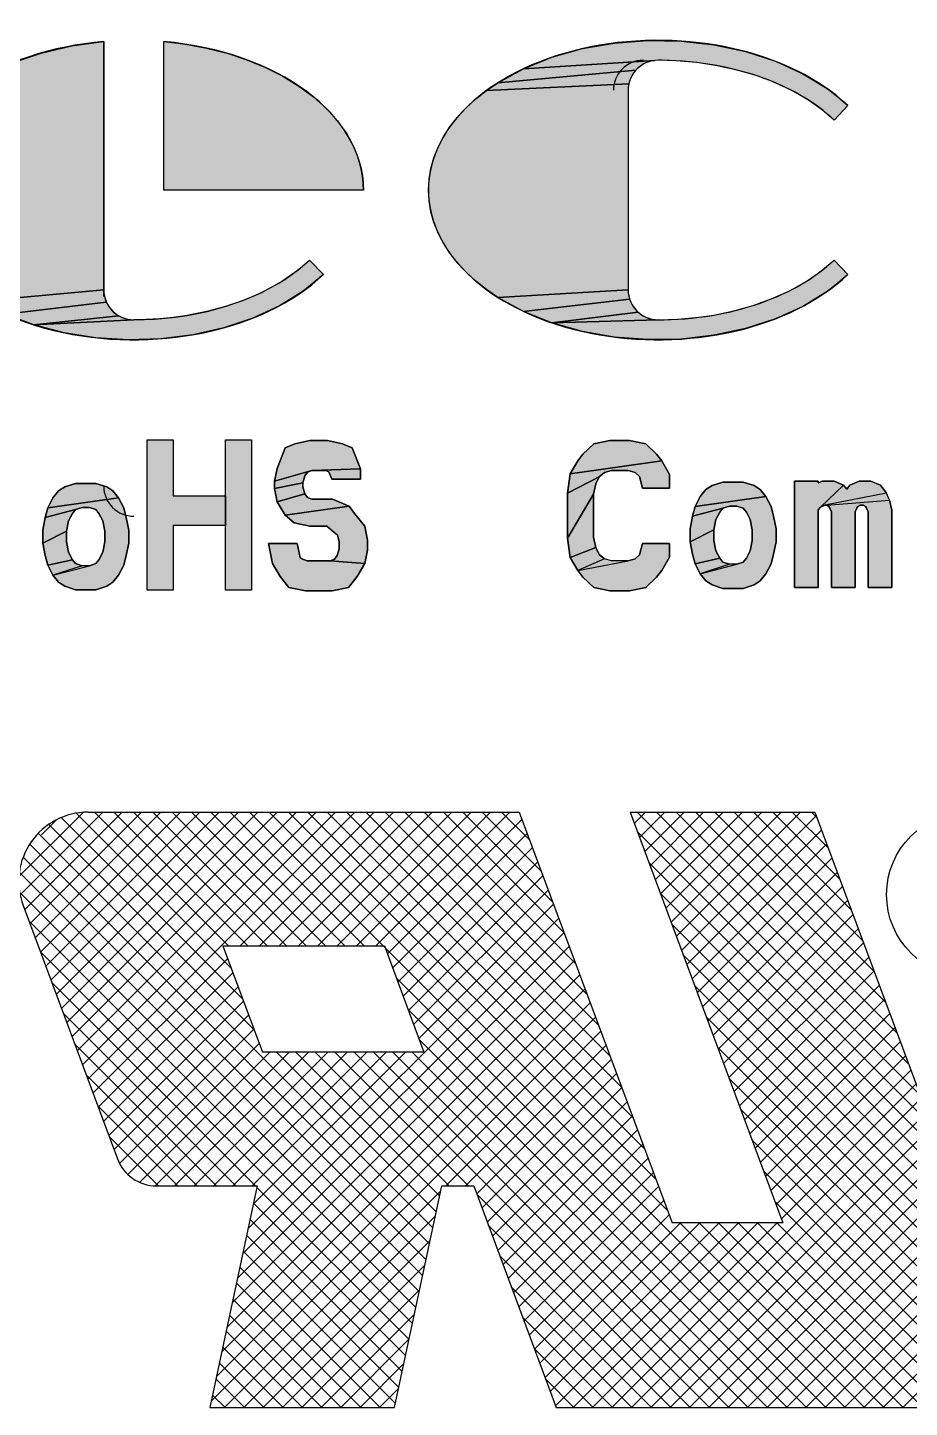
# Model space of a CAD drawing. Header units: millimetres. Extents: x 0 to 841, y 0 to 594.
# Drawn here: x 587.77 to 592.21, y 207.12 to 214.08 of the extents above; entities that cross this region are included whole.
import ezdxf

# ---------------------------------------------------------------- set-up
doc = ezdxf.new("R2010")
doc.units = ezdxf.units.MM
doc.header["$LTSCALE"] = 46.255
doc.layers.get('0').update_dxf_attribs({"linetype": 'CONTINUOUS'})

msp = doc.modelspace()

# ---------------------------------------------------------------- hatches: boundary and pattern name
at = {"linetype": 'CONTINUOUS'}
for points in [[(587.9889, 213.9849), (588.15, 214.0065), (588.15, 213.711), (588.15, 212.7553), (587.5251, 212.6983), (587.4112, 212.7757), (587.3609, 212.8181), (587.3153, 212.8628), (587.2747, 212.9095), (587.2393, 212.9579), (587.2093, 213.0079), (587.1847, 213.0591), (587.1659, 213.1114), (587.1527, 213.1643), (587.1454, 213.2178), (587.1439, 213.2714), (587.1483, 213.325), (587.1585, 213.3783), (587.1745, 213.4309), (587.1961, 213.4827), (587.2234, 213.5333), (587.2561, 213.5826), (587.2941, 213.6302), (587.3371, 213.6759), (587.4377, 213.7608), (587.5556, 213.8355), (587.6887, 213.8986), (587.834, 213.9488)], [(589.4568, 213.2944), (589.4581, 213.2582), (588.4519, 213.2582), (588.4519, 214.0065), (588.5611, 213.9936), (588.668, 213.9739), (588.7715, 213.9477), (588.8707, 213.9151), (588.9646, 213.8765), (589.0524, 213.8321), (589.1333, 213.7825), (589.2065, 213.7281), (589.2714, 213.6693), (589.3273, 213.6067), (589.3518, 213.5742), (589.3738, 213.541), (589.3934, 213.5071), (589.4104, 213.4726), (589.4249, 213.4376), (589.4368, 213.4022), (589.4461, 213.3665), (589.4528, 213.3306)], [(590.7237, 213.9993), (590.8906, 214.0121), (591.0585, 214.0091), (591.224, 213.9903), (591.3836, 213.956), (591.5338, 213.907), (591.6717, 213.8443), (591.7941, 213.7693), (591.8487, 213.7277), (591.8986, 213.6835), (591.8288, 213.611), (591.7716, 213.6606), (591.7048, 213.7083), (591.6294, 213.7528), (591.5874, 213.7742), (591.5017, 213.8114), (591.4363, 213.835), (591.3404, 213.863), (591.2405, 213.885), (591.1375, 213.9008), (591.0325, 213.9099), (590.9425, 213.9122), (590.9267, 213.9114), (590.2644, 213.8697), (590.4073, 213.9273), (590.5615, 213.9708)], [(590.7991, 213.8079), (590.795, 213.7927), (590.0777, 213.7596), (590.1358, 213.7992), (590.8305, 213.8622), (590.8205, 213.8499), (590.8119, 213.8367), (590.8048, 213.8226)], [(590.8416, 213.8734), (590.8305, 213.8622), (590.1358, 213.7992), (590.2644, 213.8697), (590.9267, 213.9114), (590.9111, 213.9089), (590.8959, 213.9048), (590.8812, 213.8991), (590.8671, 213.8919), (590.8539, 213.8833)], [(590.7917, 213.7613), (590.7917, 213.711), (590.7917, 212.7552), (590.1358, 212.7173), (590.0777, 212.7569), (590.0242, 212.7992), (589.9755, 212.8439), (589.932, 212.8907), (589.8937, 212.9396), (589.861, 212.9901), (589.834, 213.042), (589.8129, 213.095), (589.7977, 213.149), (589.7886, 213.2034), (589.7855, 213.2582), (589.7886, 213.313), (589.7977, 213.3675), (589.8129, 213.4214), (589.834, 213.4745), (589.861, 213.5264), (589.8937, 213.5769), (589.932, 213.6257), (589.9755, 213.6726), (590.0242, 213.7173), (590.0777, 213.7596), (590.795, 213.7927), (590.7926, 213.7771)], [(589.1871, 212.9054), (589.2568, 212.8329), (589.1547, 212.7488), (589.0354, 212.6751), (588.9012, 212.613), (588.7549, 212.5641), (588.5994, 212.5291), (588.4379, 212.5089), (588.2736, 212.5038), (588.1099, 212.5139), (587.95, 212.5391), (587.7972, 212.5788), (588.3009, 212.6043), (588.4069, 212.6076), (588.5117, 212.6176), (588.5695, 212.6261), (588.6704, 212.6463), (588.7674, 212.6727), (588.8596, 212.705), (588.946, 212.7425), (588.9514, 212.7451), (589.0292, 212.7871), (589.0628, 212.808), (589.1296, 212.8557)], [(591.8288, 212.9054), (591.8986, 212.8329), (591.8487, 212.7888), (591.7941, 212.7471), (591.6717, 212.6721), (591.5338, 212.6095), (591.3836, 212.5605), (591.224, 212.5262), (591.0585, 212.5073), (590.8906, 212.5043), (590.7237, 212.5172), (590.5615, 212.5457), (590.4073, 212.5892), (590.9426, 212.6043), (591.0423, 212.6072), (591.1472, 212.6168), (591.2238, 212.6282), (591.3243, 212.6493), (591.4208, 212.6764), (591.5124, 212.7092), (591.5976, 212.7472), (591.6294, 212.7636), (591.7048, 212.8082), (591.7715, 212.8559)], [(588.1574, 212.7086), (588.163, 212.6939), (587.6546, 212.6322), (587.5251, 212.6983), (588.15, 212.7553), (588.1508, 212.7395), (588.1533, 212.7239)], [(590.795, 212.7238), (590.7991, 212.7086), (590.2644, 212.6468), (590.1358, 212.7173), (590.7917, 212.7552), (590.7926, 212.7394)], [(588.2122, 212.6331), (588.2255, 212.6245), (587.7972, 212.5788), (587.6546, 212.6322), (588.163, 212.6939), (588.1702, 212.6798), (588.1788, 212.6665), (588.1888, 212.6543), (588.1999, 212.6431)], [(590.8305, 212.6542), (590.8417, 212.6431), (590.4073, 212.5892), (590.2644, 212.6468), (590.7991, 212.7086), (590.8048, 212.6938), (590.812, 212.6798), (590.8206, 212.6665)], [(588.3009, 212.6043), (587.7972, 212.5788), (588.2255, 212.6245), (588.2395, 212.6174), (588.2543, 212.6117), (588.2695, 212.6076), (588.2851, 212.6051)], [(590.9426, 212.6043), (590.4073, 212.5892), (590.8417, 212.6431), (590.8539, 212.6331), (590.8672, 212.6245), (590.8813, 212.6173), (590.896, 212.6117), (590.9113, 212.6076), (590.9269, 212.6051)], [(588.7631, 211.7178), (588.7631, 211.5671), (588.5001, 211.5671), (588.5001, 211.2412), (588.3686, 211.2412), (588.3686, 211.9992), (588.5001, 211.9992), (588.5001, 211.7178)], [(588.7631, 211.7178), (588.7631, 211.9992), (588.8946, 211.9992), (588.8946, 211.2412), (588.7631, 211.2412), (588.7631, 211.5671)], [(589.1133, 211.9798), (589.189, 211.996), (589.2767, 211.996), (589.3525, 211.9798), (589.402, 211.9588), (589.4436, 211.8524), (589.1986, 211.8452), (589.0105, 211.7903), (589.0232, 211.8552), (589.0638, 211.9588)], [(590.6184, 211.9786), (590.6998, 211.996), (590.7991, 211.996), (590.8805, 211.9786), (590.9348, 211.9266), (590.9607, 211.8936), (590.4991, 211.8272), (590.5382, 211.8936), (590.564, 211.9266)], [(589.1626, 211.8177), (589.1536, 211.7833), (589.0105, 211.7547), (589.0105, 211.7903), (589.1986, 211.8452), (589.1769, 211.836)], [(589.1986, 211.8452), (589.4436, 211.8524), (589.4436, 211.8008), (589.2988, 211.8008), (589.2842, 211.838), (589.2672, 211.8452)], [(590.6719, 211.8338), (590.6464, 211.8121), (590.4865, 211.7301), (590.4991, 211.8272), (590.9607, 211.8936), (591.0008, 211.8253), (591.0008, 211.7564), (590.8647, 211.7564), (590.8496, 211.8145), (590.8269, 211.8338), (590.791, 211.8452), (590.7078, 211.8452)], [(587.9533, 211.7622), (588.0081, 211.7797), (588.1105, 211.7797), (588.1654, 211.7622), (588.1964, 211.7424), (588.2247, 211.7064), (587.8679, 211.6563), (587.894, 211.7064), (587.9222, 211.7424)], [(589.1536, 211.7616), (589.1626, 211.7273), (589.0237, 211.6873), (589.0105, 211.7547), (589.1536, 211.7833)], [(590.6281, 211.777), (590.6179, 211.7251), (590.4865, 211.5039), (590.4865, 211.7301), (590.6464, 211.8121)], [(591.2144, 211.769), (591.2692, 211.7865), (591.3717, 211.7865), (591.4265, 211.769), (591.4576, 211.7492), (591.4858, 211.7132), (591.129, 211.6631), (591.1551, 211.7132), (591.1833, 211.7492)], [(591.7495, 211.7821), (591.7703, 211.791), (591.8293, 211.791), (591.8773, 211.7705), (591.7612, 211.6606), (591.7495, 211.6457), (591.7495, 211.2551), (591.6297, 211.2551), (591.6297, 211.791), (591.7495, 211.791)], [(591.908, 211.7705), (591.9559, 211.791), (592.0149, 211.791), (592.0629, 211.7705), (592.0938, 211.7311), (591.7829, 211.6698), (591.7612, 211.6606), (591.8773, 211.7705), (591.8926, 211.7509)], [(588.0409, 211.6586), (588.0082, 211.6481), (587.8551, 211.6075), (587.8679, 211.6563), (588.2247, 211.7064), (588.2508, 211.6563), (588.2635, 211.6075), (588.2759, 211.5444), (588.2759, 211.4792), (588.2635, 211.4161), (588.2508, 211.3673), (588.2247, 211.3172), (588.1964, 211.2812), (588.1654, 211.2614), (588.1105, 211.2439), (588.0081, 211.2439), (587.9533, 211.2614), (587.9222, 211.2812), (587.894, 211.3172), (588.0777, 211.365), (588.1105, 211.3755), (588.126, 211.3953), (588.1458, 211.4333), (588.156, 211.4852), (588.156, 211.5384), (588.1458, 211.5903), (588.126, 211.6283), (588.1105, 211.6481), (588.0777, 211.6586)], [(589.303, 211.6998), (589.3857, 211.6645), (589.0638, 211.619), (589.0237, 211.6873), (589.1626, 211.7273), (589.1769, 211.709), (589.1986, 211.6998)], [(590.6179, 211.5089), (590.6281, 211.457), (590.4991, 211.4068), (590.4865, 211.5039), (590.6179, 211.7251)], [(591.3021, 211.6654), (591.2693, 211.655), (591.1162, 211.6144), (591.129, 211.6631), (591.4858, 211.7132), (591.5119, 211.6631), (591.5246, 211.6144), (591.537, 211.5513), (591.537, 211.486), (591.5246, 211.4229), (591.5119, 211.3741), (591.4858, 211.3241), (591.4576, 211.2881), (591.4265, 211.2682), (591.3717, 211.2507), (591.2692, 211.2507), (591.2144, 211.2682), (591.1833, 211.2881), (591.1551, 211.3241), (591.3388, 211.3718), (591.3716, 211.3823), (591.3871, 211.4022), (591.407, 211.4401), (591.4171, 211.492), (591.4171, 211.5453), (591.407, 211.5972), (591.3871, 211.6351), (591.3716, 211.655), (591.3388, 211.6654)], [(591.8019, 211.6627), (591.7908, 211.6698), (592.1077, 211.6955), (592.1208, 211.6455), (592.1208, 211.2551), (592.0009, 211.2551), (592.0009, 211.6357), (591.9931, 211.6556), (591.9875, 211.6627), (591.9764, 211.6698), (591.9597, 211.6698), (591.9485, 211.6627), (591.943, 211.6556), (591.9352, 211.6357), (591.9352, 211.2551), (591.8153, 211.2551), (591.8153, 211.6357), (591.8075, 211.6556)], [(587.9926, 211.6283), (587.9728, 211.5903), (587.9626, 211.5384), (587.8428, 211.4792), (587.8428, 211.5444), (587.8551, 211.6075), (588.0082, 211.6481)], [(589.4139, 211.6287), (589.4648, 211.5636), (589.4784, 211.4941), (589.4784, 211.4437), (589.4652, 211.3763), (589.2904, 211.3887), (589.312, 211.398), (589.3264, 211.4162), (589.3354, 211.4506), (589.3354, 211.4871), (589.3272, 211.5183), (589.2998, 211.5416), (589.2737, 211.5638), (589.189, 211.5638), (589.1086, 211.5809), (589.0638, 211.619), (589.3857, 211.6645)], [(591.2537, 211.6351), (591.2339, 211.5972), (591.2238, 211.5453), (591.1039, 211.486), (591.1039, 211.5513), (591.1162, 211.6144), (591.2693, 211.655)], [(587.9626, 211.4852), (587.9728, 211.4333), (587.9926, 211.3953), (587.8679, 211.3673), (587.8551, 211.4161), (587.8428, 211.4792), (587.9626, 211.5384)], [(591.2238, 211.492), (591.2339, 211.4401), (591.2537, 211.4022), (591.129, 211.3741), (591.1162, 211.4229), (591.1039, 211.486), (591.2238, 211.5453)], [(589.2904, 211.3887), (589.4652, 211.3763), (589.4267, 211.3107), (589.3837, 211.2558), (589.2999, 211.238), (589.1658, 211.238), (589.082, 211.2558), (589.039, 211.3107), (589.0005, 211.3763), (588.9807, 211.4776), (589.1249, 211.4776), (589.1389, 211.4064), (589.1487, 211.4001), (589.1754, 211.3887)], [(590.6464, 211.4219), (590.6719, 211.4002), (590.5382, 211.3403), (590.4991, 211.4068), (590.6281, 211.457)], [(590.8496, 211.4195), (590.8647, 211.4776), (591.0008, 211.4776), (591.0008, 211.4086), (590.9607, 211.3403), (590.9348, 211.3073), (590.8805, 211.2553), (590.7991, 211.238), (590.6998, 211.238), (590.6184, 211.2553), (590.564, 211.3073), (590.5382, 211.3403), (590.791, 211.3887), (590.8269, 211.4002)], [(588.0082, 211.3755), (588.0409, 211.365), (587.894, 211.3172), (587.8679, 211.3673), (587.9926, 211.3953)], [(591.2693, 211.3823), (591.3021, 211.3718), (591.1551, 211.3241), (591.129, 211.3741), (591.2537, 211.4022)]]:
    msp.add_hatch(color=7, dxfattribs=at).paths.add_polyline_path(points)

# ---------------------------------------------------------------- linework, layer by layer
at = {"color": 7, "linetype": 'CONTINUOUS'}
for p, q in [((588.15, 212.721), (588.15, 214.0065)), ((588.4519, 213.2582), (588.4519, 214.0065)), ((590.7917, 213.7613), (590.7917, 212.7552)), ((591.8986, 213.6835), (591.8288, 213.611)), ((589.4581, 213.2582), (588.4519, 213.2582)), ((589.2568, 212.8329), (589.1871, 212.9054)), ((591.8288, 212.9054), (591.8986, 212.8329)), ((588.3686, 211.9992), (588.5001, 211.9992)), ((588.3686, 211.2412), (588.3686, 211.9992)), ((588.5001, 211.9992), (588.5001, 211.7178)), ((588.7631, 211.9992), (588.8946, 211.9992)), ((588.7631, 211.7178), (588.7631, 211.9992)), ((588.8946, 211.9992), (588.8946, 211.2412)), ((589.1133, 211.9799), (589.0638, 211.9588)), ((589.189, 211.996), (589.1133, 211.9799)), ((589.2767, 211.996), (589.189, 211.996)), ((589.3525, 211.9799), (589.2767, 211.996)), ((589.402, 211.9588), (589.3525, 211.9799)), ((590.6184, 211.9786), (590.564, 211.9266)), ((590.6998, 211.996), (590.6184, 211.9786)), ((590.7991, 211.996), (590.6998, 211.996)), ((590.8805, 211.9786), (590.7991, 211.996)), ((590.9348, 211.9266), (590.8805, 211.9786)), ((589.0638, 211.9588), (589.0232, 211.8552)), ((589.4436, 211.8524), (589.402, 211.9588)), ((590.564, 211.9266), (590.5382, 211.8936)), ((590.9607, 211.8936), (590.9348, 211.9266)), ((589.0232, 211.8552), (589.0105, 211.7903)), ((589.1626, 211.8177), (589.1769, 211.836)), ((589.1769, 211.836), (589.1986, 211.8452)), ((589.1986, 211.8452), (589.2672, 211.8452)), ((589.2672, 211.8452), (589.2842, 211.838)), ((589.2842, 211.838), (589.2988, 211.8008)), ((589.4436, 211.8008), (589.4436, 211.8524)), ((590.5382, 211.8936), (590.4991, 211.8272)), ((590.6464, 211.8121), (590.6719, 211.8338)), ((590.6719, 211.8338), (590.7078, 211.8452)), ((590.7078, 211.8452), (590.791, 211.8452)), ((590.791, 211.8452), (590.8269, 211.8338)), ((590.8269, 211.8338), (590.8496, 211.8145)), ((591.0008, 211.8253), (590.9607, 211.8936)), ((587.9533, 211.7622), (587.9222, 211.7424)), ((588.0081, 211.7797), (587.9533, 211.7622)), ((588.1105, 211.7797), (588.0081, 211.7797)), ((588.1654, 211.7622), (588.1105, 211.7797)), ((588.1964, 211.7424), (588.1654, 211.7622)), ((589.0105, 211.7903), (589.0105, 211.7547)), ((589.1536, 211.7833), (589.1626, 211.8177)), ((589.1536, 211.7616), (589.1536, 211.7833)), ((589.1626, 211.7273), (589.1536, 211.7616)), ((589.2988, 211.8008), (589.4436, 211.8008)), ((590.4991, 211.8272), (590.4865, 211.7301)), ((590.6179, 211.7251), (590.6281, 211.777)), ((590.6281, 211.777), (590.6464, 211.8121)), ((590.8496, 211.8145), (590.8647, 211.7564)), ((591.0008, 211.7564), (591.0008, 211.8253)), ((591.2144, 211.769), (591.1833, 211.7492)), ((591.2692, 211.7865), (591.2144, 211.769)), ((591.3717, 211.7865), (591.2692, 211.7865)), ((591.4265, 211.769), (591.3717, 211.7865)), ((591.4576, 211.7492), (591.4265, 211.769)), ((591.7495, 211.791), (591.6297, 211.791)), ((591.6297, 211.791), (591.6297, 211.2551)), ((591.7703, 211.791), (591.7495, 211.7821)), ((591.7495, 211.7821), (591.7495, 211.791)), ((591.8293, 211.791), (591.7703, 211.791)), ((591.8773, 211.7706), (591.8293, 211.791)), ((591.8926, 211.7509), (591.8773, 211.7706)), ((591.908, 211.7706), (591.8926, 211.7509)), ((591.9559, 211.791), (591.908, 211.7706)), ((592.0149, 211.791), (591.9559, 211.791)), ((592.0629, 211.7706), (592.0149, 211.791)), ((592.0938, 211.7311), (592.0629, 211.7706)), ((587.894, 211.7064), (587.8679, 211.6563)), ((587.9222, 211.7424), (587.894, 211.7064)), ((588.2247, 211.7064), (588.1964, 211.7424)), ((588.2508, 211.6563), (588.2247, 211.7064)), ((588.5001, 211.7178), (588.7631, 211.7178)), ((589.0105, 211.7547), (589.0237, 211.6873)), ((589.1769, 211.709), (589.1626, 211.7273)), ((589.1986, 211.6998), (589.1769, 211.709)), ((589.303, 211.6998), (589.1986, 211.6998)), ((589.3857, 211.6645), (589.303, 211.6998)), ((590.4865, 211.7301), (590.4865, 211.5039)), ((590.6179, 211.5089), (590.6179, 211.7251)), ((590.8647, 211.7564), (591.0008, 211.7564)), ((591.1551, 211.7132), (591.129, 211.6631)), ((591.1833, 211.7492), (591.1551, 211.7132)), ((591.4858, 211.7132), (591.4576, 211.7492)), ((591.5119, 211.6631), (591.4858, 211.7132)), ((592.1077, 211.6955), (592.0938, 211.7311)), ((592.1208, 211.6455), (592.1077, 211.6955)), ((587.8679, 211.6563), (587.8551, 211.6075)), ((587.9728, 211.5903), (587.9926, 211.6283)), ((587.9926, 211.6283), (588.0082, 211.6481)), ((588.0082, 211.6481), (588.0409, 211.6586)), ((588.0409, 211.6586), (588.0777, 211.6586)), ((588.0777, 211.6586), (588.1105, 211.6481)), ((588.1105, 211.6481), (588.126, 211.6283)), ((588.126, 211.6283), (588.1458, 211.5903)), ((588.2635, 211.6075), (588.2508, 211.6563)), ((589.0237, 211.6873), (589.0638, 211.619)), ((589.4139, 211.6287), (589.3857, 211.6645)), ((589.4648, 211.5636), (589.4139, 211.6287)), ((591.129, 211.6631), (591.1162, 211.6144)), ((591.2339, 211.5972), (591.2537, 211.6351)), ((591.2537, 211.6351), (591.2693, 211.655)), ((591.2693, 211.655), (591.3021, 211.6654)), ((591.3021, 211.6654), (591.3388, 211.6654)), ((591.3388, 211.6654), (591.3716, 211.655)), ((591.3716, 211.655), (591.3871, 211.6351)), ((591.3871, 211.6351), (591.407, 211.5972)), ((591.5246, 211.6144), (591.5119, 211.6631)), ((591.7495, 211.6457), (591.7612, 211.6606)), ((591.7495, 211.2551), (591.7495, 211.6457)), ((591.7612, 211.6606), (591.7829, 211.6698)), ((591.7829, 211.6698), (591.7908, 211.6698)), ((591.7908, 211.6698), (591.8019, 211.6627)), ((591.8019, 211.6627), (591.8075, 211.6556)), ((591.8075, 211.6556), (591.8153, 211.6357)), ((591.8153, 211.6357), (591.8153, 211.2551)), ((591.9352, 211.6357), (591.943, 211.6556)), ((591.9352, 211.2551), (591.9352, 211.6357)), ((591.943, 211.6556), (591.9485, 211.6627)), ((591.9485, 211.6627), (591.9597, 211.6698)), ((591.9597, 211.6698), (591.9764, 211.6698)), ((591.9764, 211.6698), (591.9875, 211.6627)), ((591.9875, 211.6627), (591.9931, 211.6556)), ((591.9931, 211.6556), (592.0009, 211.6357)), ((592.0009, 211.6357), (592.0009, 211.2551)), ((592.1208, 211.2551), (592.1208, 211.6455)), ((587.8551, 211.6075), (587.8428, 211.5444)), ((587.9626, 211.5384), (587.9728, 211.5903)), ((588.1458, 211.5903), (588.156, 211.5384)), ((588.2759, 211.5444), (588.2635, 211.6075)), ((588.7631, 211.5671), (588.5001, 211.5671)), ((588.5001, 211.5671), (588.5001, 211.2412)), ((588.7631, 211.2412), (588.7631, 211.5671)), ((589.0638, 211.619), (589.1086, 211.5809)), ((589.1086, 211.5809), (589.189, 211.5638)), ((589.189, 211.5638), (589.2737, 211.5638)), ((589.2737, 211.5638), (589.3272, 211.5183)), ((589.4784, 211.4941), (589.4648, 211.5636)), ((591.1162, 211.6144), (591.1039, 211.5513)), ((591.1039, 211.5513), (591.1039, 211.486)), ((591.2238, 211.5453), (591.2339, 211.5972)), ((591.407, 211.5972), (591.4171, 211.5453)), ((591.537, 211.5513), (591.5246, 211.6144)), ((591.537, 211.486), (591.537, 211.5513)), ((587.8428, 211.5444), (587.8428, 211.4792)), ((587.9626, 211.4852), (587.9626, 211.5384)), ((587.9728, 211.4333), (587.9626, 211.4852)), ((588.156, 211.4852), (588.1458, 211.4333)), ((588.156, 211.5384), (588.156, 211.4852)), ((588.2759, 211.4792), (588.2759, 211.5444)), ((589.3272, 211.5183), (589.3354, 211.4871)), ((589.3354, 211.4871), (589.3354, 211.4506)), ((589.4784, 211.4437), (589.4784, 211.4941)), ((590.4865, 211.5039), (590.4991, 211.4068)), ((590.6281, 211.457), (590.6179, 211.5089)), ((591.1039, 211.486), (591.1162, 211.4229)), ((591.2238, 211.492), (591.2238, 211.5453)), ((591.2339, 211.4401), (591.2238, 211.492)), ((591.4171, 211.492), (591.407, 211.4401)), ((591.4171, 211.5453), (591.4171, 211.492)), ((591.5246, 211.4229), (591.537, 211.486)), ((587.8428, 211.4792), (587.8551, 211.416)), ((587.8551, 211.416), (587.8679, 211.3673)), ((587.9926, 211.3953), (587.9728, 211.4333)), ((588.1458, 211.4333), (588.126, 211.3953)), ((588.2508, 211.3673), (588.2635, 211.416)), ((588.2635, 211.416), (588.2759, 211.4792)), ((589.1249, 211.4776), (588.9807, 211.4776)), ((588.9807, 211.4776), (589.0005, 211.3763)), ((589.1389, 211.4064), (589.1249, 211.4776)), ((589.3264, 211.4162), (589.312, 211.398)), ((589.3354, 211.4506), (589.3264, 211.4162)), ((589.4652, 211.3763), (589.4784, 211.4437)), ((590.6464, 211.4219), (590.6281, 211.457)), ((590.6719, 211.4002), (590.6464, 211.4219)), ((590.8496, 211.4195), (590.8269, 211.4002)), ((590.8647, 211.4776), (590.8496, 211.4195)), ((591.0008, 211.4776), (590.8647, 211.4776)), ((591.0008, 211.4086), (591.0008, 211.4776)), ((591.1162, 211.4229), (591.129, 211.3741)), ((591.2537, 211.4022), (591.2339, 211.4401)), ((591.407, 211.4401), (591.3871, 211.4022)), ((591.5119, 211.3741), (591.5246, 211.4229)), ((587.8679, 211.3673), (587.894, 211.3172)), ((588.0082, 211.3755), (587.9926, 211.3953)), ((588.0409, 211.365), (588.0082, 211.3755)), ((588.0777, 211.365), (588.0409, 211.365)), ((588.1105, 211.3755), (588.0777, 211.365)), ((588.126, 211.3953), (588.1105, 211.3755)), ((588.2247, 211.3172), (588.2508, 211.3673)), ((589.0005, 211.3763), (589.039, 211.3107)), ((589.1487, 211.4001), (589.1389, 211.4064)), ((589.1754, 211.3887), (589.1487, 211.4001)), ((589.2904, 211.3887), (589.1754, 211.3887)), ((589.312, 211.398), (589.2904, 211.3887)), ((589.4267, 211.3107), (589.4652, 211.3763)), ((590.4991, 211.4068), (590.5382, 211.3403)), ((590.7078, 211.3887), (590.6719, 211.4002)), ((590.791, 211.3887), (590.7078, 211.3887)), ((590.8269, 211.4002), (590.791, 211.3887)), ((590.9607, 211.3403), (591.0008, 211.4086)), ((591.129, 211.3741), (591.1551, 211.3241)), ((591.2693, 211.3823), (591.2537, 211.4022)), ((591.3021, 211.3719), (591.2693, 211.3823)), ((591.3388, 211.3719), (591.3021, 211.3719)), ((591.3716, 211.3823), (591.3388, 211.3719)), ((591.3871, 211.4022), (591.3716, 211.3823)), ((591.4858, 211.3241), (591.5119, 211.3741)), ((587.894, 211.3172), (587.9222, 211.2812)), ((587.9222, 211.2812), (587.9533, 211.2614)), ((588.1654, 211.2614), (588.1964, 211.2812)), ((588.1964, 211.2812), (588.2247, 211.3172)), ((589.039, 211.3107), (589.082, 211.2558)), ((589.3837, 211.2558), (589.4267, 211.3107)), ((590.5382, 211.3403), (590.564, 211.3074)), ((590.564, 211.3074), (590.6184, 211.2553)), ((590.8805, 211.2553), (590.9348, 211.3074)), ((590.9348, 211.3074), (590.9607, 211.3403)), ((591.1551, 211.3241), (591.1833, 211.2881)), ((591.1833, 211.2881), (591.2144, 211.2682)), ((591.4265, 211.2682), (591.4576, 211.2881)), ((591.4576, 211.2881), (591.4858, 211.3241)), ((587.9533, 211.2614), (588.0081, 211.2439)), ((588.0081, 211.2439), (588.1105, 211.2439)), ((588.1105, 211.2439), (588.1654, 211.2614)), ((588.5001, 211.2412), (588.3686, 211.2412)), ((588.8946, 211.2412), (588.7631, 211.2412)), ((589.082, 211.2558), (589.1658, 211.238)), ((589.1658, 211.238), (589.2999, 211.238)), ((589.2999, 211.238), (589.3837, 211.2558)), ((590.6184, 211.2553), (590.6998, 211.238)), ((590.6998, 211.238), (590.7991, 211.238)), ((590.7991, 211.238), (590.8805, 211.2553)), ((591.2144, 211.2682), (591.2692, 211.2507)), ((591.2692, 211.2507), (591.3717, 211.2507)), ((591.3717, 211.2507), (591.4265, 211.2682)), ((591.6297, 211.2551), (591.7495, 211.2551)), ((591.8153, 211.2551), (591.9352, 211.2551)), ((592.0009, 211.2551), (592.1208, 211.2551)), ((588.047, 210.1218), (587.7228, 209.7977)), ((588.1454, 210.1227), (587.7287, 209.7059)), ((588.2431, 210.1227), (587.7517, 209.6313)), ((588.3407, 210.1227), (587.7781, 209.5601)), ((588.4383, 210.1227), (587.8046, 209.489)), ((588.5359, 210.1227), (587.8311, 209.4178)), ((588.6336, 210.1227), (587.8576, 209.3467)), ((588.7312, 210.1227), (587.884, 209.2755)), ((588.8288, 210.1227), (587.9105, 209.2043)), ((587.9359, 210.0955), (588.8489, 209.1825)), ((588.9265, 210.1227), (587.937, 209.1332)), ((589.0241, 210.1227), (587.9635, 209.062)), ((589.1217, 210.1227), (587.9899, 208.9909)), ((588.0114, 210.1176), (588.791, 209.3379)), ((589.2193, 210.1227), (588.0164, 208.9197)), ((589.317, 210.1227), (588.0429, 208.8486)), ((589.4146, 210.1227), (588.0694, 208.7774)), ((588.0708, 210.1227), (590.2432, 210.1227)), ((588.104, 210.1227), (588.7784, 209.4482)), ((588.2016, 210.1227), (588.876, 209.4482)), ((588.2992, 210.1227), (588.9736, 209.4482)), ((588.3968, 210.1227), (589.0713, 209.4482)), ((588.4945, 210.1227), (589.1689, 209.4482)), ((588.5921, 210.1227), (589.2665, 209.4482)), ((588.6897, 210.1227), (589.3641, 209.4482)), ((588.7874, 210.1227), (589.4618, 209.4482)), ((589.5122, 210.1227), (588.8378, 209.4482)), ((588.885, 210.1227), (591.885, 207.1227)), ((589.6099, 210.1227), (588.9354, 209.4482)), ((588.9826, 210.1227), (590.9903, 208.115)), ((589.7075, 210.1227), (589.0331, 209.4482)), ((589.0802, 210.1227), (590.9324, 208.2705)), ((589.8051, 210.1227), (589.1307, 209.4482)), ((589.1779, 210.1227), (590.8746, 208.426)), ((589.9028, 210.1227), (589.2283, 209.4482)), ((589.2755, 210.1227), (590.8167, 208.5814)), ((590.0004, 210.1227), (589.326, 209.4482)), ((589.3731, 210.1227), (590.7589, 208.7369)), ((590.098, 210.1227), (589.4236, 209.4482)), ((589.4708, 210.1227), (590.701, 208.8924)), ((590.1956, 210.1227), (589.5212, 209.4482)), ((589.5684, 210.1227), (590.6432, 209.0479)), ((589.666, 210.1227), (590.5853, 209.2034)), ((589.7636, 210.1227), (590.5274, 209.3589)), ((589.8613, 210.1227), (590.4696, 209.5143)), ((589.9589, 210.1227), (590.4117, 209.6698)), ((590.0565, 210.1227), (590.3539, 209.8253)), ((590.1542, 210.1227), (590.296, 209.9808)), ((590.2432, 210.1227), (591.0134, 208.0529)), ((590.8014, 210.1227), (591.7316, 210.1227)), ((590.8014, 210.1227), (591.5715, 208.0529)), ((590.879, 210.1227), (590.8224, 210.0661)), ((590.8376, 210.1227), (592.2614, 208.6988)), ((590.9767, 210.1227), (590.8489, 209.9949)), ((591.0743, 210.1227), (590.8754, 209.9238)), ((591.1719, 210.1227), (590.9019, 209.8526)), ((591.2696, 210.1227), (590.9283, 209.7814)), ((590.9352, 210.1227), (592.2036, 208.8543)), ((591.3672, 210.1227), (590.9548, 209.7103)), ((591.4648, 210.1227), (590.9813, 209.6391)), ((591.5624, 210.1227), (591.0078, 209.568)), ((591.0328, 210.1227), (592.1457, 209.0098)), ((591.6601, 210.1227), (591.0342, 209.4968)), ((591.7387, 210.1036), (591.0607, 209.4257)), ((591.1304, 210.1227), (592.0879, 209.1652)), ((591.2281, 210.1227), (592.03, 209.3207)), ((591.3257, 210.1227), (591.9722, 209.4762)), ((591.4233, 210.1227), (591.9143, 209.6317)), ((591.521, 210.1227), (591.8564, 209.7872)), ((591.6186, 210.1227), (591.7986, 209.9427)), ((591.7162, 210.1227), (591.7407, 210.0981)), ((591.7316, 210.1227), (592.6728, 207.5931)), ((587.9118, 210.0843), (587.8361, 210.0086)), ((587.8728, 210.061), (588.9067, 209.027)), ((590.2568, 210.0862), (589.5788, 209.4082)), ((590.8378, 210.0248), (592.3193, 208.5433)), ((591.7652, 210.0325), (591.0872, 209.3545)), ((587.7769, 209.9616), (589.7907, 207.9478)), ((587.8199, 210.0162), (589.8078, 208.0283)), ((590.2833, 210.015), (589.6053, 209.3371)), ((591.7916, 209.9613), (591.1137, 209.2834)), ((587.7443, 209.8966), (589.7736, 207.8672)), ((590.3098, 209.9439), (589.6318, 209.2659)), ((591.8181, 209.8902), (591.1401, 209.2122)), ((587.7248, 209.8184), (589.7565, 207.7867)), ((590.3362, 209.8727), (589.6583, 209.1948)), ((590.8956, 209.8693), (592.3771, 208.3878)), ((591.8446, 209.819), (591.1666, 209.1411)), ((590.3627, 209.8016), (589.6847, 209.1236)), ((591.8711, 209.7479), (591.1931, 209.0699)), ((587.7263, 209.7193), (589.7394, 207.7062)), ((590.3892, 209.7304), (589.7112, 209.0525)), ((590.9535, 209.7138), (592.435, 208.2323)), ((591.8975, 209.6767), (591.2196, 208.9988)), ((587.7439, 209.6522), (588.219, 208.3752)), ((590.4157, 209.6593), (589.7377, 208.9813)), ((591.924, 209.6056), (591.246, 208.9276)), ((587.7724, 209.5756), (589.7223, 207.6257)), ((590.4421, 209.5881), (588.8763, 208.0223)), ((591.0114, 209.5583), (592.4928, 208.0769)), ((591.9505, 209.5344), (591.2725, 208.8565)), ((590.4686, 209.517), (588.85, 207.8983)), ((587.8302, 209.4201), (589.7051, 207.5452)), ((588.75, 209.4482), (589.564, 209.4482)), ((588.75, 209.4482), (588.949, 208.9134)), ((590.4951, 209.4458), (588.8236, 207.7744)), ((589.564, 209.4482), (589.763, 208.9134)), ((591.0692, 209.4029), (592.5507, 207.9214)), ((591.977, 209.4633), (591.299, 208.7853)), ((588.7738, 209.3842), (588.0958, 208.7063)), ((590.5216, 209.3747), (588.7973, 207.6504)), ((592.0034, 209.3921), (591.3255, 208.7141)), ((587.8881, 209.2646), (588.9138, 208.2389)), ((588.8003, 209.3131), (588.1223, 208.6351)), ((590.548, 209.3035), (588.7709, 207.5264)), ((589.6245, 209.2855), (591.7874, 207.1227)), ((592.0299, 209.321), (591.352, 208.643)), ((588.8268, 209.2419), (588.1488, 208.564)), ((590.5745, 209.2324), (588.7446, 207.4024)), ((591.1271, 209.2474), (592.6085, 207.7659)), ((592.0564, 209.2498), (591.3784, 208.5718)), ((588.8532, 209.1708), (588.1753, 208.4928)), ((590.601, 209.1612), (588.7182, 207.2784)), ((589.6824, 209.13), (591.6897, 207.1227)), ((592.0829, 209.1787), (591.4049, 208.5007)), ((587.946, 209.1091), (588.8161, 208.2389)), ((588.8797, 209.0996), (588.2018, 208.4217)), ((590.6275, 209.0901), (588.6919, 207.1544)), ((591.1849, 209.0919), (592.6664, 207.6104)), ((592.1093, 209.1075), (591.4314, 208.4295)), ((588.9062, 209.0285), (588.2295, 208.3517)), ((590.6539, 209.0189), (589.874, 208.2389)), ((592.1358, 209.0364), (591.4579, 208.3584)), ((588.0038, 208.9536), (588.7185, 208.2389)), ((588.9327, 208.9573), (588.2714, 208.2961)), ((588.9863, 208.9134), (588.33, 208.257)), ((589.084, 208.9134), (588.4096, 208.239)), ((589.1816, 208.9134), (588.5072, 208.2389)), ((589.2792, 208.9134), (588.6048, 208.2389)), ((589.3768, 208.9134), (588.7024, 208.2389)), ((589.4745, 208.9134), (588.8001, 208.2389)), ((589.5721, 208.9134), (588.8977, 208.2389)), ((589.6697, 208.9134), (588.9027, 208.1463)), ((589.763, 208.9134), (588.949, 208.9134)), ((589.0204, 208.9134), (589.8249, 208.1088)), ((589.118, 208.9134), (589.8421, 208.1893)), ((589.2156, 208.9134), (589.89, 208.2389)), ((589.3133, 208.9134), (589.9877, 208.2389)), ((589.4109, 208.9134), (591.2016, 207.1227)), ((589.5085, 208.9134), (591.2992, 207.1227)), ((589.6061, 208.9134), (591.3968, 207.1227)), ((589.7038, 208.9134), (591.4945, 207.1227)), ((589.7402, 208.9745), (591.5921, 207.1227)), ((590.6804, 208.9477), (589.9716, 208.2389)), ((591.2428, 208.9364), (592.6945, 207.4847)), ((592.1623, 208.9652), (591.4843, 208.2872)), ((590.7069, 208.8766), (590.0289, 208.1986)), ((592.1888, 208.894), (591.5108, 208.2161)), ((588.0617, 208.7981), (588.6209, 208.2389)), ((590.7334, 208.8054), (590.0554, 208.1275)), ((591.3006, 208.7809), (592.6863, 207.3953)), ((592.2152, 208.8229), (591.5373, 208.1449)), ((590.7598, 208.7343), (590.0819, 208.0563)), ((592.2417, 208.7517), (591.5638, 208.0738)), ((588.1195, 208.6427), (588.5232, 208.2389)), ((590.7863, 208.6631), (590.1084, 207.9852)), ((592.2682, 208.6806), (590.7103, 207.1227)), ((590.8128, 208.592), (590.1348, 207.914)), ((592.2947, 208.6094), (590.8079, 207.1227)), ((591.3585, 208.6255), (592.6613, 207.3226)), ((590.8393, 208.5208), (590.1613, 207.8429)), ((592.3212, 208.5383), (590.9055, 207.1227)), ((588.1774, 208.4872), (588.4256, 208.2389)), ((590.8657, 208.4497), (590.1878, 207.7717)), ((592.3476, 208.4671), (591.0032, 207.1227)), ((591.4163, 208.47), (592.6246, 207.2617)), ((590.8922, 208.3785), (590.2143, 207.7006)), ((592.3741, 208.396), (591.1008, 207.1227)), ((590.9187, 208.3074), (590.2407, 207.6294)), ((592.4006, 208.3248), (591.1984, 207.1227)), ((591.4742, 208.3145), (592.5778, 207.2109)), ((588.4152, 208.2389), (588.9224, 208.2389)), ((588.9224, 208.2389), (588.6851, 207.1227)), ((588.9209, 208.2318), (589.688, 207.4647)), ((589.6153, 207.1227), (589.8526, 208.2389)), ((589.8526, 208.2389), (590.0139, 208.2389)), ((590.0139, 208.2389), (590.4293, 207.1227)), ((590.9452, 208.2362), (590.2672, 207.5583)), ((592.4271, 208.2537), (591.296, 207.1227)), ((589.8468, 208.2118), (588.7577, 207.1227)), ((588.9037, 208.1513), (589.6709, 207.3842)), ((590.0295, 208.1971), (591.104, 207.1227)), ((590.9716, 208.1651), (590.2937, 207.4871)), ((592.4535, 208.1825), (591.3937, 207.1227)), ((591.532, 208.159), (592.5212, 207.1699)), ((589.8205, 208.0878), (588.8553, 207.1227)), ((590.9981, 208.0939), (590.3202, 207.4159)), ((592.48, 208.1114), (591.4913, 207.1227)), ((588.8866, 208.0708), (589.6538, 207.3036)), ((590.0873, 208.0416), (591.0063, 207.1227)), ((591.0547, 208.0529), (590.3466, 207.3448)), ((591.1524, 208.0529), (590.3731, 207.2736)), ((591.25, 208.0529), (590.3996, 207.2025)), ((591.3476, 208.0529), (590.4261, 207.1313)), ((591.4452, 208.0529), (590.515, 207.1227)), ((591.5429, 208.0529), (590.6126, 207.1227)), ((591.5715, 208.0529), (591.0134, 208.0529)), ((591.0524, 208.0529), (591.9826, 207.1227)), ((591.15, 208.0529), (592.0802, 207.1227)), ((591.2476, 208.0529), (592.1779, 207.1227)), ((591.3453, 208.0529), (592.2755, 207.1227)), ((591.4429, 208.0529), (592.3721, 207.1236)), ((591.5405, 208.0529), (592.4537, 207.1397)), ((592.5065, 208.0402), (591.5889, 207.1227)), ((588.8695, 207.9903), (589.6367, 207.2231)), ((589.7941, 207.9638), (588.953, 207.1227)), ((592.533, 207.9691), (591.6866, 207.1227)), ((588.8524, 207.9098), (589.6196, 207.1426)), ((590.1452, 207.8862), (590.9087, 207.1227)), ((592.5594, 207.8979), (591.7842, 207.1227)), ((588.8353, 207.8293), (589.5419, 207.1227)), ((589.7678, 207.8399), (589.0506, 207.1227)), ((592.5859, 207.8267), (591.8818, 207.1227)), ((588.8182, 207.7487), (589.4443, 207.1227)), ((590.203, 207.7307), (590.8111, 207.1227)), ((592.6124, 207.7556), (591.9794, 207.1227)), ((588.8011, 207.6682), (589.3466, 207.1227)), ((589.7414, 207.7159), (589.1482, 207.1227)), ((592.6389, 207.6844), (592.0771, 207.1227)), ((588.784, 207.5877), (589.249, 207.1227)), ((589.7151, 207.5919), (589.2458, 207.1227)), ((592.6653, 207.6133), (592.1747, 207.1227)), ((590.2609, 207.5752), (590.7134, 207.1227)), ((588.7668, 207.5072), (589.1514, 207.1227)), ((589.6887, 207.4679), (589.3435, 207.1227)), ((588.7497, 207.4267), (589.0538, 207.1227)), ((590.3188, 207.4197), (590.6158, 207.1227)), ((588.7326, 207.3462), (588.9561, 207.1227)), ((589.6624, 207.3439), (589.4411, 207.1227)), ((588.7155, 207.2657), (588.8585, 207.1227)), ((590.3766, 207.2642), (590.5182, 207.1227)), ((588.6984, 207.1851), (588.7609, 207.1227)), ((589.636, 207.2199), (589.5387, 207.1227)), ((588.6851, 207.1227), (589.6153, 207.1227)), ((590.4293, 207.1227), (592.3459, 207.1227))]:
    msp.add_line(p, q, dxfattribs=at)
for points in [[(587.9889, 213.9849), (588.15, 214.0065), (588.15, 213.711), (588.15, 212.7553), (587.5251, 212.6983)], [(587.6887, 213.8986), (587.834, 213.9488), (587.9889, 213.9849)], [(589.4568, 213.2944), (589.4581, 213.2582), (588.4519, 213.2582), (588.4519, 214.0065), (588.5611, 213.9936), (588.668, 213.9739), (588.7715, 213.9477), (588.8707, 213.9151), (588.9646, 213.8765), (589.0524, 213.8321), (589.1333, 213.7825), (589.2065, 213.7281), (589.2714, 213.6693), (589.3273, 213.6067), (589.3518, 213.5742), (589.3738, 213.541), (589.3934, 213.5071), (589.4104, 213.4726), (589.4249, 213.4376), (589.4368, 213.4022), (589.4461, 213.3665), (589.4528, 213.3306), (589.4568, 213.2944)], [(590.7237, 213.9993), (590.8906, 214.0121), (591.0585, 214.0091), (591.224, 213.9903), (591.3836, 213.956), (591.5338, 213.907), (591.6717, 213.8443), (591.7941, 213.7693), (591.8487, 213.7277), (591.8986, 213.6835), (591.8288, 213.611), (591.7716, 213.6606), (591.7048, 213.7083), (591.6294, 213.7528), (591.5874, 213.7742), (591.5017, 213.8114), (591.4363, 213.835), (591.3404, 213.863), (591.2405, 213.885), (591.1375, 213.9008), (591.0325, 213.9099), (590.9425, 213.9122), (590.9267, 213.9114), (590.2644, 213.8697), (590.4073, 213.9273), (590.5615, 213.9708), (590.7237, 213.9993)], [(590.7991, 213.8079), (590.795, 213.7927), (590.0777, 213.7596), (590.1358, 213.7992), (590.8305, 213.8622), (590.8205, 213.8499), (590.8119, 213.8367), (590.8048, 213.8226), (590.7991, 213.8079)], [(590.8416, 213.8734), (590.8305, 213.8622), (590.1358, 213.7992), (590.2644, 213.8697), (590.9267, 213.9114), (590.9111, 213.9089), (590.8959, 213.9048), (590.8812, 213.8991), (590.8671, 213.8919), (590.8539, 213.8833), (590.8416, 213.8734)], [(591.8288, 213.611), (591.8116, 213.627), (591.7934, 213.6428), (591.7742, 213.6585), (591.7541, 213.674), (591.7331, 213.6892), (591.7111, 213.7041), (591.6883, 213.7188), (591.6646, 213.7331), (591.6402, 213.747), (591.6149, 213.7604), (591.6134, 213.7612), (591.5874, 213.7742), (591.561, 213.7865), (591.5337, 213.7984), (591.5055, 213.8099), (591.4765, 213.821), (591.4466, 213.8315), (591.4161, 213.8415), (591.3848, 213.8509), (591.3529, 213.8598), (591.3204, 213.868), (591.2874, 213.8756), (591.2539, 213.8825), (591.2388, 213.8853), (591.2049, 213.8913), (591.1706, 213.8965), (591.1362, 213.9009), (591.1017, 213.9046), (591.0671, 213.9076), (591.0325, 213.9099), (590.9978, 213.9114), (590.9628, 213.9121), (590.9425, 213.9122)], [(590.7917, 213.7613), (590.7917, 213.711), (590.7917, 212.7552), (590.1358, 212.7173), (590.0777, 212.7569), (590.0242, 212.7992), (589.9755, 212.8439), (589.932, 212.8907), (589.8937, 212.9396), (589.861, 212.9901), (589.834, 213.042), (589.8129, 213.095), (589.7977, 213.149), (589.7886, 213.2034), (589.7855, 213.2582), (589.7886, 213.313), (589.7977, 213.3675), (589.8129, 213.4214), (589.834, 213.4745), (589.861, 213.5264), (589.8937, 213.5769), (589.932, 213.6257), (589.9755, 213.6726), (590.0242, 213.7173), (590.0777, 213.7596), (590.795, 213.7927), (590.7926, 213.7771), (590.7917, 213.7613)], [(589.1871, 212.9054), (589.2568, 212.8329), (589.1547, 212.7488), (589.0354, 212.6751), (588.9012, 212.613), (588.7549, 212.5641), (588.5994, 212.5291), (588.4379, 212.5089), (588.2736, 212.5038), (588.1099, 212.5139), (587.95, 212.5391), (587.7972, 212.5788), (588.3009, 212.6043), (588.4069, 212.6076), (588.5117, 212.6176), (588.5695, 212.6261), (588.6704, 212.6463), (588.7674, 212.6727), (588.8596, 212.705), (588.946, 212.7425), (588.9514, 212.7451), (589.0292, 212.7871), (589.0628, 212.808), (589.1296, 212.8557), (589.1871, 212.9054)], [(589.1871, 212.9054), (589.1698, 212.8894), (589.1515, 212.8736), (589.1323, 212.8579), (589.1122, 212.8424), (589.0912, 212.8271), (589.0693, 212.8122), (589.0465, 212.7976), (589.0292, 212.7871), (589.0053, 212.7733), (588.9805, 212.7599), (588.9548, 212.7468), (588.9282, 212.7341), (588.9007, 212.7219), (588.8724, 212.7101), (588.8434, 212.6988), (588.8136, 212.688), (588.7831, 212.6777), (588.7521, 212.6681), (588.7204, 212.6591), (588.701, 212.6539), (588.6686, 212.6459), (588.6358, 212.6386), (588.6028, 212.632), (588.5695, 212.6261), (588.5358, 212.6209), (588.5017, 212.6163), (588.4671, 212.6125), (588.4322, 212.6094), (588.397, 212.607), (588.3616, 212.6054), (588.326, 212.6045), (588.3009, 212.6043)], [(591.8288, 212.9054), (591.8986, 212.8329), (591.8487, 212.7888), (591.7941, 212.7471), (591.6717, 212.6721), (591.5338, 212.6095), (591.3836, 212.5605), (591.224, 212.5262), (591.0585, 212.5073), (590.8906, 212.5043), (590.7237, 212.5172), (590.5615, 212.5457), (590.4073, 212.5892), (590.9426, 212.6043), (591.0423, 212.6072), (591.1472, 212.6168), (591.2238, 212.6282), (591.3243, 212.6493), (591.4208, 212.6764), (591.5124, 212.7092), (591.5976, 212.7472), (591.6294, 212.7636), (591.7048, 212.8082), (591.7715, 212.8559), (591.8288, 212.9054)], [(590.9426, 212.6043), (590.9726, 212.6045), (591.008, 212.6055), (591.0432, 212.6073), (591.0782, 212.6097), (591.1129, 212.6129), (591.1472, 212.6168), (591.1812, 212.6214), (591.2151, 212.6267), (591.2487, 212.6328), (591.282, 212.6396), (591.2999, 212.6435), (591.3326, 212.6513), (591.3648, 212.6598), (591.3964, 212.6688), (591.4274, 212.6785), (591.4577, 212.6887), (591.4873, 212.6995), (591.5162, 212.7108), (591.5442, 212.7225), (591.5713, 212.7347), (591.5976, 212.7472), (591.615, 212.756), (591.6402, 212.7695), (591.6646, 212.7834), (591.6883, 212.7977), (591.7111, 212.8123), (591.733, 212.8273), (591.7541, 212.8425), (591.7742, 212.858), (591.7934, 212.8736), (591.8116, 212.8895), (591.8288, 212.9054)], [(588.1574, 212.7086), (588.163, 212.6939), (587.6546, 212.6322), (587.5251, 212.6983), (588.15, 212.7553), (588.1508, 212.7395), (588.1533, 212.7239), (588.1574, 212.7086)], [(590.795, 212.7238), (590.7991, 212.7086), (590.2644, 212.6468), (590.1358, 212.7173), (590.7917, 212.7552), (590.7926, 212.7394), (590.795, 212.7238)], [(588.2122, 212.6331), (588.2255, 212.6245), (587.7972, 212.5788), (587.6546, 212.6322), (588.163, 212.6939), (588.1702, 212.6798), (588.1788, 212.6665), (588.1888, 212.6543), (588.1999, 212.6431), (588.2122, 212.6331)], [(590.8305, 212.6542), (590.8417, 212.6431), (590.4073, 212.5892), (590.2644, 212.6468), (590.7991, 212.7086), (590.8048, 212.6938), (590.812, 212.6798), (590.8206, 212.6665), (590.8305, 212.6542)], [(588.3009, 212.6043), (587.7972, 212.5788), (588.2255, 212.6245), (588.2395, 212.6174), (588.2543, 212.6117), (588.2695, 212.6076), (588.2851, 212.6051), (588.3009, 212.6043)], [(590.9426, 212.6043), (590.4073, 212.5892), (590.8417, 212.6431), (590.8539, 212.6331), (590.8672, 212.6245), (590.8813, 212.6173), (590.896, 212.6117), (590.9113, 212.6076), (590.9269, 212.6051), (590.9426, 212.6043)], [(588.7631, 211.7178), (588.7631, 211.5671), (588.5001, 211.5671), (588.5001, 211.2412), (588.3686, 211.2412), (588.3686, 211.9992), (588.5001, 211.9992), (588.5001, 211.7178), (588.7631, 211.7178)], [(588.7631, 211.7178), (588.7631, 211.9992), (588.8946, 211.9992), (588.8946, 211.2412), (588.7631, 211.2412), (588.7631, 211.5671), (588.7631, 211.7178)], [(589.1133, 211.9798), (589.189, 211.996), (589.2767, 211.996), (589.3525, 211.9798), (589.402, 211.9588), (589.4436, 211.8524), (589.1986, 211.8452), (589.0105, 211.7903), (589.0232, 211.8552), (589.0638, 211.9588), (589.1133, 211.9798)], [(590.6184, 211.9786), (590.6998, 211.996), (590.7991, 211.996), (590.8805, 211.9786), (590.9348, 211.9266), (590.9607, 211.8936), (590.4991, 211.8272), (590.5382, 211.8936), (590.564, 211.9266), (590.6184, 211.9786)], [(589.1626, 211.8177), (589.1536, 211.7833), (589.0105, 211.7547), (589.0105, 211.7903), (589.1986, 211.8452), (589.1769, 211.836), (589.1626, 211.8177)], [(589.1986, 211.8452), (589.4436, 211.8524), (589.4436, 211.8008), (589.2988, 211.8008), (589.2842, 211.838), (589.2672, 211.8452), (589.1986, 211.8452)], [(590.6719, 211.8338), (590.6464, 211.8121), (590.4865, 211.7301), (590.4991, 211.8272), (590.9607, 211.8936), (591.0008, 211.8253), (591.0008, 211.7564), (590.8647, 211.7564), (590.8496, 211.8145), (590.8269, 211.8338), (590.791, 211.8452), (590.7078, 211.8452), (590.6719, 211.8338)], [(587.9533, 211.7622), (588.0081, 211.7797), (588.1105, 211.7797), (588.1654, 211.7622), (588.1964, 211.7424), (588.2247, 211.7064), (587.8679, 211.6563), (587.894, 211.7064), (587.9222, 211.7424), (587.9533, 211.7622)], [(589.1536, 211.7616), (589.1626, 211.7273), (589.0237, 211.6873), (589.0105, 211.7547), (589.1536, 211.7833), (589.1536, 211.7616)], [(590.6281, 211.777), (590.6179, 211.7251), (590.4865, 211.5039), (590.4865, 211.7301), (590.6464, 211.8121), (590.6281, 211.777)], [(591.2144, 211.769), (591.2692, 211.7865), (591.3717, 211.7865), (591.4265, 211.769), (591.4576, 211.7492), (591.4858, 211.7132), (591.129, 211.6631), (591.1551, 211.7132), (591.1833, 211.7492), (591.2144, 211.769)], [(591.7495, 211.7821), (591.7703, 211.791), (591.8293, 211.791), (591.8773, 211.7705), (591.7612, 211.6606), (591.7495, 211.6457), (591.7495, 211.2551), (591.6297, 211.2551), (591.6297, 211.791), (591.7495, 211.791), (591.7495, 211.7821)], [(591.908, 211.7705), (591.9559, 211.791), (592.0149, 211.791), (592.0629, 211.7705), (592.0938, 211.7311), (591.7829, 211.6698), (591.7612, 211.6606), (591.8773, 211.7705), (591.8926, 211.7509), (591.908, 211.7705)], [(588.0409, 211.6586), (588.0082, 211.6481), (587.8551, 211.6075), (587.8679, 211.6563), (588.2247, 211.7064), (588.2508, 211.6563), (588.2635, 211.6075), (588.2759, 211.5444), (588.2759, 211.4792), (588.2635, 211.4161), (588.2508, 211.3673), (588.2247, 211.3172), (588.1964, 211.2812), (588.1654, 211.2614), (588.1105, 211.2439), (588.0081, 211.2439), (587.9533, 211.2614), (587.9222, 211.2812), (587.894, 211.3172), (588.0777, 211.365), (588.1105, 211.3755), (588.126, 211.3953), (588.1458, 211.4333), (588.156, 211.4852), (588.156, 211.5384), (588.1458, 211.5903), (588.126, 211.6283), (588.1105, 211.6481), (588.0777, 211.6586), (588.0409, 211.6586)], [(589.303, 211.6998), (589.3857, 211.6645), (589.0638, 211.619), (589.0237, 211.6873), (589.1626, 211.7273), (589.1769, 211.709), (589.1986, 211.6998), (589.303, 211.6998)], [(590.6179, 211.5089), (590.6281, 211.457), (590.4991, 211.4068), (590.4865, 211.5039), (590.6179, 211.7251), (590.6179, 211.5089)], [(591.3021, 211.6654), (591.2693, 211.655), (591.1162, 211.6144), (591.129, 211.6631), (591.4858, 211.7132), (591.5119, 211.6631), (591.5246, 211.6144), (591.537, 211.5513), (591.537, 211.486), (591.5246, 211.4229), (591.5119, 211.3741), (591.4858, 211.3241), (591.4576, 211.2881), (591.4265, 211.2682), (591.3717, 211.2507), (591.2692, 211.2507), (591.2144, 211.2682), (591.1833, 211.2881), (591.1551, 211.3241), (591.3388, 211.3718), (591.3716, 211.3823), (591.3871, 211.4022), (591.407, 211.4401), (591.4171, 211.492), (591.4171, 211.5453), (591.407, 211.5972), (591.3871, 211.6351), (591.3716, 211.655), (591.3388, 211.6654), (591.3021, 211.6654)], [(591.8019, 211.6627), (591.7908, 211.6698), (592.1077, 211.6955), (592.1208, 211.6455), (592.1208, 211.2551), (592.0009, 211.2551), (592.0009, 211.6357), (591.9931, 211.6556), (591.9875, 211.6627), (591.9764, 211.6698), (591.9597, 211.6698), (591.9485, 211.6627), (591.943, 211.6556), (591.9352, 211.6357), (591.9352, 211.2551), (591.8153, 211.2551), (591.8153, 211.6357), (591.8075, 211.6556), (591.8019, 211.6627)], [(587.9926, 211.6283), (587.9728, 211.5903), (587.9626, 211.5384), (587.8428, 211.4792), (587.8428, 211.5444), (587.8551, 211.6075), (588.0082, 211.6481), (587.9926, 211.6283)], [(589.4139, 211.6287), (589.4648, 211.5636), (589.4784, 211.4941), (589.4784, 211.4437), (589.4652, 211.3763), (589.2904, 211.3887), (589.312, 211.398), (589.3264, 211.4162), (589.3354, 211.4506), (589.3354, 211.4871), (589.3272, 211.5183), (589.2998, 211.5416), (589.2737, 211.5638), (589.189, 211.5638), (589.1086, 211.5809), (589.0638, 211.619), (589.3857, 211.6645), (589.4139, 211.6287)], [(591.2537, 211.6351), (591.2339, 211.5972), (591.2238, 211.5453), (591.1039, 211.486), (591.1039, 211.5513), (591.1162, 211.6144), (591.2693, 211.655), (591.2537, 211.6351)], [(587.9626, 211.4852), (587.9728, 211.4333), (587.9926, 211.3953), (587.8679, 211.3673), (587.8551, 211.4161), (587.8428, 211.4792), (587.9626, 211.5384), (587.9626, 211.4852)], [(591.2238, 211.492), (591.2339, 211.4401), (591.2537, 211.4022), (591.129, 211.3741), (591.1162, 211.4229), (591.1039, 211.486), (591.2238, 211.5453), (591.2238, 211.492)], [(589.2904, 211.3887), (589.4652, 211.3763), (589.4267, 211.3107), (589.3837, 211.2558), (589.2999, 211.238), (589.1658, 211.238), (589.082, 211.2558), (589.039, 211.3107), (589.0005, 211.3763), (588.9807, 211.4776), (589.1249, 211.4776), (589.1389, 211.4064), (589.1487, 211.4001), (589.1754, 211.3887), (589.2904, 211.3887)], [(590.6464, 211.4219), (590.6719, 211.4002), (590.5382, 211.3403), (590.4991, 211.4068), (590.6281, 211.457), (590.6464, 211.4219)], [(590.8496, 211.4195), (590.8647, 211.4776), (591.0008, 211.4776), (591.0008, 211.4086), (590.9607, 211.3403), (590.9348, 211.3073), (590.8805, 211.2553), (590.7991, 211.238), (590.6998, 211.238), (590.6184, 211.2553), (590.564, 211.3073), (590.5382, 211.3403), (590.791, 211.3887), (590.8269, 211.4002), (590.8496, 211.4195)], [(588.0082, 211.3755), (588.0409, 211.365), (587.894, 211.3172), (587.8679, 211.3673), (587.9926, 211.3953), (588.0082, 211.3755)], [(591.2693, 211.3823), (591.3021, 211.3718), (591.1551, 211.3241), (591.129, 211.3741), (591.2537, 211.4022), (591.2693, 211.3823)]]:
    msp.add_lwpolyline(points, dxfattribs=at)
msp.add_circle((592.5085, 209.7076), 0.4149, dxfattribs=at)
for centre, radius, start, end in [((590.8684, 213.7613), 0.1509, 90.06901, 180), ((590.9427, 213.7613), 0.1509, 90.06901, 180), ((588.3009, 212.7553), 0.1509, 180, 270.00197), ((590.9427, 212.7552), 0.1509, 180, 269.98066), ((588.3009, 211.7653), 0.1509, 180, 270.00197), ((588.0708, 209.7738), 0.3488, 90, 200.40988), ((588.4152, 208.4482), 0.2093, 200.40988, 270)]:
    msp.add_arc(centre, radius, start, end, dxfattribs=at)
for centre, start_param, end_param in [((590.9427, 213.2582), 3.740261, 8.82611), ((588.3009, 213.2582), 4.843196, 8.82611), ((588.3009, 213.2582), 3.141592, 4.581581)]:
    msp.add_ellipse(centre, major_axis=(-1.1572, 0), ratio=0.652174, start_param=start_param, end_param=end_param, dxfattribs=at)
for points in [[(591.7829, 211.6698), (592.0938, 211.7311), (591.7908, 211.6698), (592.1077, 211.6955)], [(588.0777, 211.365), (587.894, 211.3172), (588.0409, 211.365)], [(590.791, 211.3887), (590.5382, 211.3403), (590.7078, 211.3887), (590.6719, 211.4002)], [(591.3388, 211.3718), (591.1551, 211.3241), (591.3021, 211.3718)]]:
    msp.add_solid(points, dxfattribs=at)

doc.saveas('drawing.dxf')
